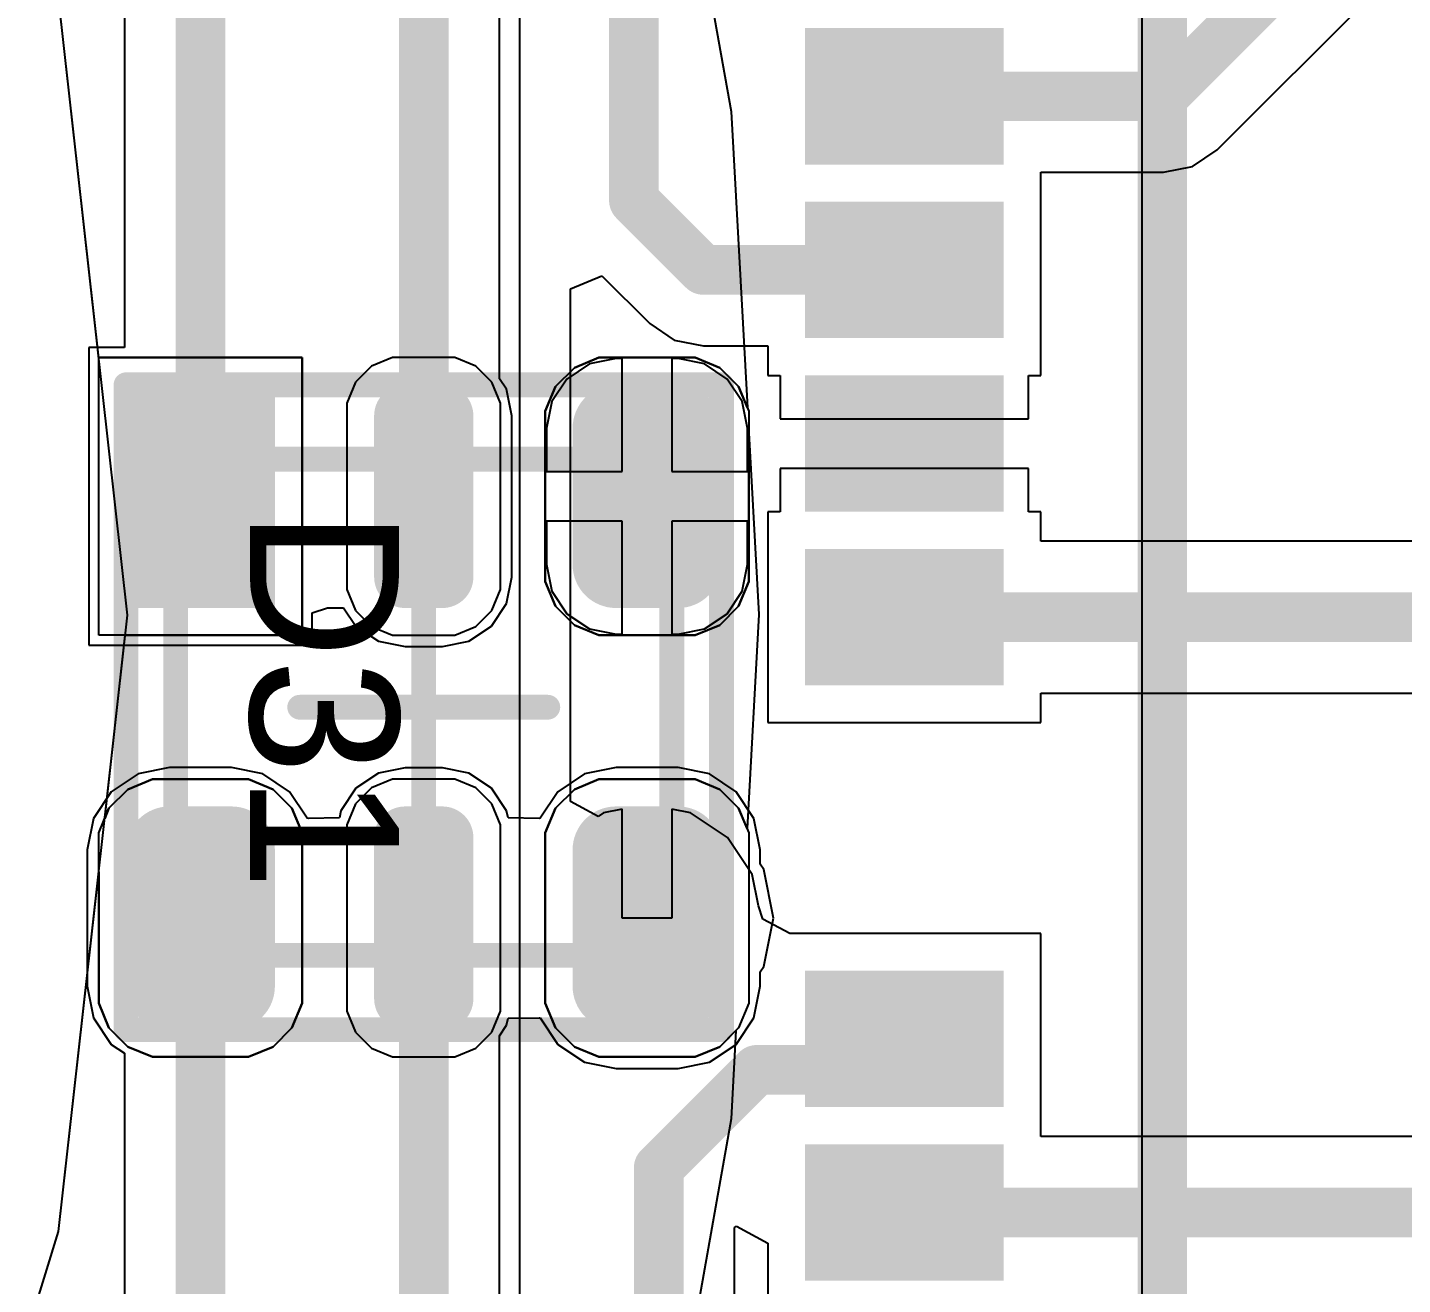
# Model space of a CAD drawing. Header units: inches. Extents: x -0.1 to 84.5, y -0.1 to 23.7.
# Drawn here: x 62.96 to 68.5, y 8.63 to 13.7 of the extents above; entities that cross this region are included whole.
import ezdxf

# ---------------------------------------------------------------- set-up
doc = ezdxf.new("R2010")
doc.units = ezdxf.units.IN
for name, color, linetype in [('Bottom 3D Body', 56, 'Continuous'), ('Bottom Layer', 5, 'Continuous'), ('Bottom Overlay', 54, 'Continuous'), ('Bottom Paste', 16, 'Continuous'), ('Bottom Solder', 6, 'Continuous'), ('Top 3D Body', 56, 'Continuous'), ('Top Courtyard', 56, 'Continuous'), ('Top Layer', 1, 'Continuous'), ('Top Overlay', 2, 'Continuous'), ('Top Paste', 8, 'Continuous'), ('Top Solder', 216, 'Continuous'), ('Via Holes', 16, 'Continuous')]:
    doc.layers.add(name, color=color, linetype=linetype)
doc.styles.add('Arial', font='', dxfattribs={"height": 0.2})
doc.styles.get('Arial').set_extended_font_data('Arial')

# ---------------------------------------------------------------- blocks, each defined once
blk = doc.blocks.new('GCT_MEM2085_00_115_00_A_REV0_2_B_87')
at = {"layer": 'Bottom Layer'}
for points in [[(-2.945, 3.34), (-2.495, 3.34), (-2.495, 2.64), (-2.945, 2.64)], [(-2.245, 3.34), (-1.795, 3.34), (-1.795, 2.64), (-2.245, 2.64)], [(-1.545, 3.34), (-1.095, 3.34), (-1.095, 2.64), (-1.545, 2.64)], [(-0.845, 3.34), (-0.395, 3.34), (-0.395, 2.64), (-0.845, 2.64)], [(0.855, 3.34), (1.305, 3.34), (1.305, 2.64), (0.855, 2.64)], [(1.555, 3.34), (2.005, 3.34), (2.005, 2.64), (1.555, 2.64)]]:
    blk.add_hatch(color=5, dxfattribs=at).paths.add_polyline_path(points)
at = {"layer": 'Bottom Paste'}
for points in [[(-2.945, 3.34), (-2.495, 3.34), (-2.495, 2.64), (-2.945, 2.64)], [(-2.245, 3.34), (-1.795, 3.34), (-1.795, 2.64), (-2.245, 2.64)], [(-1.545, 3.34), (-1.095, 3.34), (-1.095, 2.64), (-1.545, 2.64)], [(-0.845, 3.34), (-0.395, 3.34), (-0.395, 2.64), (-0.845, 2.64)], [(0.855, 3.34), (1.305, 3.34), (1.305, 2.64), (0.855, 2.64)], [(1.555, 3.34), (2.005, 3.34), (2.005, 2.64), (1.555, 2.64)]]:
    blk.add_hatch(color=16, dxfattribs=at).paths.add_polyline_path(points)
at = {"layer": 'Bottom Solder'}
for points in [[(-2.995, 3.39), (-2.445, 3.39), (-2.445, 2.59), (-2.995, 2.59)], [(-2.295, 3.39), (-1.745, 3.39), (-1.745, 2.59), (-2.295, 2.59)], [(-1.595, 3.39), (-1.045, 3.39), (-1.045, 2.59), (-1.595, 2.59)], [(-0.895, 3.39), (-0.345, 3.39), (-0.345, 2.59), (-0.895, 2.59)], [(0.805, 3.39), (1.355, 3.39), (1.355, 2.59), (0.805, 2.59)], [(1.505, 3.39), (2.055, 3.39), (2.055, 2.59), (1.505, 2.59)]]:
    blk.add_hatch(color=6, dxfattribs=at).paths.add_polyline_path(points)
at = {"layer": 'Bottom 3D Body'}
blk.add_lwpolyline([(5.76, 4.03, 0.1, 0.1, 0), (-5.76, 4.03, 0.1, 0.1, 0)], format="xyseb", dxfattribs=at)
at = {"layer": 'Bottom Layer'}
blk.add_line((3.8, 1.44), (-5, 1.44), dxfattribs=at)
at = {"layer": 'Bottom Overlay'}
blk.add_lwpolyline([(4.25, 4.03, 0.2, 0.2, 0), (-4.6, 4.03, 0.2, 0.2, 0)], format="xyseb", dxfattribs=at)
blk = doc.blocks.new('APA_RGB_LED_2020_135')
at = {"layer": 'Top Layer'}
h = blk.add_hatch(color=1, dxfattribs=at)
edge = h.paths.add_edge_path()
edge.add_arc((-1.125, 1.025), 0.125, 90, 180)
edge.add_line((-1.25, 1.025), (-1.25, 0.775))
edge.add_arc((-1.125, 0.775), 0.125, 180, 270)
edge.add_line((-1.125, 0.65), (-0.575, 0.65))
edge.add_arc((-0.575, 0.775), 0.125, 270, 360)
edge.add_line((-0.45, 0.775), (-0.45, 1.025))
edge.add_arc((-0.575, 1.025), 0.125, 0, 90)
edge.add_line((-0.575, 1.15), (-1.125, 1.15))
h = blk.add_hatch(color=1, dxfattribs=at)
edge = h.paths.add_edge_path()
edge.add_arc((0.575, 1.025), 0.125, 90, 180)
edge.add_line((0.45, 1.025), (0.45, 0.775))
edge.add_arc((0.575, 0.775), 0.125, 180, 270)
edge.add_line((0.575, 0.65), (1.125, 0.65))
edge.add_arc((1.125, 0.775), 0.125, 270, 360)
edge.add_line((1.25, 0.775), (1.25, 1.025))
edge.add_arc((1.125, 1.025), 0.125, 0, 90)
edge.add_line((1.125, 1.15), (0.575, 1.15))
h = blk.add_hatch(color=1, dxfattribs=at)
edge = h.paths.add_edge_path()
edge.add_arc((-1.175, 0.075), 0.075, 90, 180)
edge.add_line((-1.25, 0.075), (-1.25, -0.075))
edge.add_arc((-1.175, -0.075), 0.075, 180, 270)
edge.add_line((-1.175, -0.15), (-0.525, -0.15))
edge.add_arc((-0.525, -0.075), 0.075, 270, 360)
edge.add_line((-0.45, -0.075), (-0.45, 0.075))
edge.add_arc((-0.525, 0.075), 0.075, 0, 90)
edge.add_line((-0.525, 0.15), (-1.175, 0.15))
h = blk.add_hatch(color=1, dxfattribs=at)
edge = h.paths.add_edge_path()
edge.add_arc((0.525, 0.075), 0.075, 90, 180)
edge.add_line((0.45, 0.075), (0.45, -0.075))
edge.add_arc((0.525, -0.075), 0.075, 180, 270)
edge.add_line((0.525, -0.15), (1.175, -0.15))
edge.add_arc((1.175, -0.075), 0.075, 270, 360)
edge.add_line((1.25, -0.075), (1.25, 0.075))
edge.add_arc((1.175, 0.075), 0.075, 0, 90)
edge.add_line((1.175, 0.15), (0.525, 0.15))
blk.add_hatch(color=1, dxfattribs=at).paths.add_polyline_path([(-1.25, -0.65), (-0.45, -0.65), (-0.45, -1.15), (-1.25, -1.15)])
h = blk.add_hatch(color=1, dxfattribs=at)
edge = h.paths.add_edge_path()
edge.add_arc((0.575, -0.775), 0.125, 90, 180)
edge.add_line((0.45, -0.775), (0.45, -1.025))
edge.add_arc((0.575, -1.025), 0.125, 180, 270)
edge.add_line((0.575, -1.15), (1.125, -1.15))
edge.add_arc((1.125, -1.025), 0.125, 270, 360)
edge.add_line((1.25, -1.025), (1.25, -0.775))
edge.add_arc((1.125, -0.775), 0.125, 0, 90)
edge.add_line((1.125, -0.65), (0.575, -0.65))
at = {"layer": 'Top Paste'}
h = blk.add_hatch(color=8, dxfattribs=at)
edge = h.paths.add_edge_path()
edge.add_arc((-1.125, 1.025), 0.125, 90, 180)
edge.add_line((-1.25, 1.025), (-1.25, 0.775))
edge.add_arc((-1.125, 0.775), 0.125, 180, 270)
edge.add_line((-1.125, 0.65), (-0.575, 0.65))
edge.add_arc((-0.575, 0.775), 0.125, 270, 360)
edge.add_line((-0.45, 0.775), (-0.45, 1.025))
edge.add_arc((-0.575, 1.025), 0.125, 0, 90)
edge.add_line((-0.575, 1.15), (-1.125, 1.15))
h = blk.add_hatch(color=8, dxfattribs=at)
edge = h.paths.add_edge_path()
edge.add_arc((0.575, 1.025), 0.125, 90, 180)
edge.add_line((0.45, 1.025), (0.45, 0.775))
edge.add_arc((0.575, 0.775), 0.125, 180, 270)
edge.add_line((0.575, 0.65), (1.125, 0.65))
edge.add_arc((1.125, 0.775), 0.125, 270, 360)
edge.add_line((1.25, 0.775), (1.25, 1.025))
edge.add_arc((1.125, 1.025), 0.125, 0, 90)
edge.add_line((1.125, 1.15), (0.575, 1.15))
h = blk.add_hatch(color=8, dxfattribs=at)
edge = h.paths.add_edge_path()
edge.add_arc((-1.175, 0.075), 0.075, 90, 180)
edge.add_line((-1.25, 0.075), (-1.25, -0.075))
edge.add_arc((-1.175, -0.075), 0.075, 180, 270)
edge.add_line((-1.175, -0.15), (-0.525, -0.15))
edge.add_arc((-0.525, -0.075), 0.075, 270, 360)
edge.add_line((-0.45, -0.075), (-0.45, 0.075))
edge.add_arc((-0.525, 0.075), 0.075, 0, 90)
edge.add_line((-0.525, 0.15), (-1.175, 0.15))
h = blk.add_hatch(color=8, dxfattribs=at)
edge = h.paths.add_edge_path()
edge.add_arc((0.525, 0.075), 0.075, 90, 180)
edge.add_line((0.45, 0.075), (0.45, -0.075))
edge.add_arc((0.525, -0.075), 0.075, 180, 270)
edge.add_line((0.525, -0.15), (1.175, -0.15))
edge.add_arc((1.175, -0.075), 0.075, 270, 360)
edge.add_line((1.25, -0.075), (1.25, 0.075))
edge.add_arc((1.175, 0.075), 0.075, 0, 90)
edge.add_line((1.175, 0.15), (0.525, 0.15))
blk.add_hatch(color=8, dxfattribs=at).paths.add_polyline_path([(-1.25, -0.65), (-0.45, -0.65), (-0.45, -1.15), (-1.25, -1.15)])
h = blk.add_hatch(color=8, dxfattribs=at)
edge = h.paths.add_edge_path()
edge.add_arc((0.575, -0.775), 0.125, 90, 180)
edge.add_line((0.45, -0.775), (0.45, -1.025))
edge.add_arc((0.575, -1.025), 0.125, 180, 270)
edge.add_line((0.575, -1.15), (1.125, -1.15))
edge.add_arc((1.125, -1.025), 0.125, 270, 360)
edge.add_line((1.25, -1.025), (1.25, -0.775))
edge.add_arc((1.125, -0.775), 0.125, 0, 90)
edge.add_line((1.125, -0.65), (0.575, -0.65))
at = {"layer": 'Top Solder'}
h = blk.add_hatch(color=216, dxfattribs=at)
edge = h.paths.add_edge_path()
edge.add_arc((-1.125, 1.025), 0.175, 90, 180)
edge.add_line((-1.3, 1.025), (-1.3, 0.775))
edge.add_arc((-1.125, 0.775), 0.175, 180, 270)
edge.add_line((-1.125, 0.6), (-0.575, 0.6))
edge.add_arc((-0.575, 0.775), 0.175, 270, 360)
edge.add_line((-0.4, 0.775), (-0.4, 1.025))
edge.add_arc((-0.575, 1.025), 0.175, 0, 90)
edge.add_line((-0.575, 1.2), (-1.125, 1.2))
h = blk.add_hatch(color=216, dxfattribs=at)
edge = h.paths.add_edge_path()
edge.add_arc((0.575, 1.025), 0.175, 90, 180)
edge.add_line((0.4, 1.025), (0.4, 0.775))
edge.add_arc((0.575, 0.775), 0.175, 180, 270)
edge.add_line((0.575, 0.6), (1.125, 0.6))
edge.add_arc((1.125, 0.775), 0.175, 270, 360)
edge.add_line((1.3, 0.775), (1.3, 1.025))
edge.add_arc((1.125, 1.025), 0.175, 0, 90)
edge.add_line((1.125, 1.2), (0.575, 1.2))
h = blk.add_hatch(color=216, dxfattribs=at)
edge = h.paths.add_edge_path()
edge.add_arc((-1.175, 0.075), 0.125, 90, 180)
edge.add_line((-1.3, 0.075), (-1.3, -0.075))
edge.add_arc((-1.175, -0.075), 0.125, 180, 270)
edge.add_line((-1.175, -0.2), (-0.525, -0.2))
edge.add_arc((-0.525, -0.075), 0.125, 270, 360)
edge.add_line((-0.4, -0.075), (-0.4, 0.075))
edge.add_arc((-0.525, 0.075), 0.125, 0, 90)
edge.add_line((-0.525, 0.2), (-1.175, 0.2))
h = blk.add_hatch(color=216, dxfattribs=at)
edge = h.paths.add_edge_path()
edge.add_arc((0.525, 0.075), 0.125, 90, 180)
edge.add_line((0.4, 0.075), (0.4, -0.075))
edge.add_arc((0.525, -0.075), 0.125, 180, 270)
edge.add_line((0.525, -0.2), (1.175, -0.2))
edge.add_arc((1.175, -0.075), 0.125, 270, 360)
edge.add_line((1.3, -0.075), (1.3, 0.075))
edge.add_arc((1.175, 0.075), 0.125, 0, 90)
edge.add_line((1.175, 0.2), (0.525, 0.2))
blk.add_hatch(color=216, dxfattribs=at).paths.add_polyline_path([(-1.3, -0.6), (-0.4, -0.6), (-0.4, -1.2), (-1.3, -1.2)])
h = blk.add_hatch(color=216, dxfattribs=at)
edge = h.paths.add_edge_path()
edge.add_arc((0.575, -0.775), 0.175, 90, 180)
edge.add_line((0.4, -0.775), (0.4, -1.025))
edge.add_arc((0.575, -1.025), 0.175, 180, 270)
edge.add_line((0.575, -1.2), (1.125, -1.2))
edge.add_arc((1.125, -1.025), 0.175, 270, 360)
edge.add_line((1.3, -1.025), (1.3, -0.775))
edge.add_arc((1.125, -0.775), 0.175, 0, 90)
edge.add_line((1.125, -0.6), (0.575, -0.6))
at = {"layer": 'Top 3D Body'}
for points in [[(1, 1, 0.1, 0.1, 0), (-1, 1, 0.1, 0.1, 0)], [(-1, -1, 0.1, 0.1, 0), (-1, 1, 0.1, 0.1, 0)], [(1, -1, 0.1, 0.1, 0), (1, 1, 0.1, 0.1, 0)], [(1, -1, 0.1, 0.1, 0), (-1, -1, 0.1, 0.1, 0)]]:
    blk.add_lwpolyline(points, format="xyseb", dxfattribs=at)
for points in [[(-1.025, 1, 0.05, 0.05, 1), (-0.975, 1, 0.05, 0.05, 1)], [(-1.025, 1, 0.05, 0.05, 1), (-0.975, 1, 0.05, 0.05, 1)], [(0.975, 1, 0.05, 0.05, 1), (1.025, 1, 0.05, 0.05, 1)], [(0.975, 1, 0.05, 0.05, 1), (1.025, 1, 0.05, 0.05, 1)], [(-1.025, -1, 0.05, 0.05, 1), (-0.975, -1, 0.05, 0.05, 1)], [(-1.025, -1, 0.05, 0.05, 1), (-0.975, -1, 0.05, 0.05, 1)], [(0.975, -1, 0.05, 0.05, 1), (1.025, -1, 0.05, 0.05, 1)], [(0.975, -1, 0.05, 0.05, 1), (1.025, -1, 0.05, 0.05, 1)]]:
    blk.add_lwpolyline(points, format="xyseb", close=True, dxfattribs=at)
at = {"layer": 'Top Courtyard'}
for points in [[(-1.3, -1.2, 0.1, 0.1, 0), (-1.3, 1.2, 0.1, 0.1, 0)], [(1.3, 1.2, 0.1, 0.1, 0), (-1.3, 1.2, 0.1, 0.1, 0)], [(1.3, -1.2, 0.1, 0.1, 0), (1.3, 1.2, 0.1, 0.1, 0)], [(0, -0.5, 0.1, 0.1, 0), (0, 0.5, 0.1, 0.1, 0)], [(0.5, 0, 0.1, 0.1, 0), (-0.5, 0, 0.1, 0.1, 0)], [(1.3, -1.2, 0.1, 0.1, 0), (-1.3, -1.2, 0.1, 0.1, 0)]]:
    blk.add_lwpolyline(points, format="xyseb", dxfattribs=at)
for points in [[(-1.325, 1.2, 0.05, 0.05, 1), (-1.275, 1.2, 0.05, 0.05, 1)], [(-1.325, 1.2, 0.05, 0.05, 1), (-1.275, 1.2, 0.05, 0.05, 1)], [(1.275, 1.2, 0.05, 0.05, 1), (1.325, 1.2, 0.05, 0.05, 1)], [(1.275, 1.2, 0.05, 0.05, 1), (1.325, 1.2, 0.05, 0.05, 1)], [(-0.025, 0.5, 0.05, 0.05, 1), (0.025, 0.5, 0.05, 0.05, 1)], [(-0.525, 0, 0.05, 0.05, 1), (-0.475, 0, 0.05, 0.05, 1)], [(0.475, 0, 0.05, 0.05, 1), (0.525, 0, 0.05, 0.05, 1)], [(-0.025, -0.5, 0.05, 0.05, 1), (0.025, -0.5, 0.05, 0.05, 1)], [(-1.325, -1.2, 0.05, 0.05, 1), (-1.275, -1.2, 0.05, 0.05, 1)], [(-1.325, -1.2, 0.05, 0.05, 1), (-1.275, -1.2, 0.05, 0.05, 1)], [(1.275, -1.2, 0.05, 0.05, 1), (1.325, -1.2, 0.05, 0.05, 1)], [(1.275, -1.2, 0.05, 0.05, 1), (1.325, -1.2, 0.05, 0.05, 1)]]:
    blk.add_lwpolyline(points, format="xyseb", close=True, dxfattribs=at)
at = {"layer": 'Top Overlay'}
for p, q in [((-1.2929, 1.2689), (-1.1937, 1.31)), ((-1.1937, 1.31), (-1.14, 1.31)), ((-1.14, 1.31), (-1.14, 1.31)), ((-1.14, 1.31), (-0.56, 1.31)), ((-0.56, 1.31), (-0.5063, 1.31)), ((-0.5063, 1.31), (-0.4071, 1.2689)), ((0.4071, 1.2689), (0.5063, 1.31)), ((0.5063, 1.31), (0.56, 1.31)), ((0.56, 1.31), (0.56, 1.31)), ((0.56, 1.31), (1.14, 1.31)), ((1.14, 1.31), (1.1937, 1.31)), ((1.1937, 1.31), (1.2929, 1.2689)), ((-1.3689, 1.1929), (-1.2929, 1.2689)), ((-0.4071, 1.2689), (-0.3311, 1.1929)), ((0.3311, 1.1929), (0.4071, 1.2689)), ((1.2929, 1.2689), (1.3689, 1.1929)), ((-1.41, 1.0937), (-1.3689, 1.1929)), ((-0.3311, 1.1929), (-0.29, 1.0937)), ((0.29, 1.0937), (0.3311, 1.1929)), ((1.3689, 1.1929), (1.41, 1.0937)), ((-1.41, 1.04), (-1.41, 1.0937)), ((-0.29, 1.0937), (-0.29, 1.04)), ((0.29, 1.04), (0.29, 1.0937)), ((1.41, 1.0937), (1.41, 1.04)), ((-1.41, 0.76), (-1.41, 1.04)), ((-0.29, 1.04), (-0.29, 1.04)), ((-0.29, 1.04), (-0.29, 0.76)), ((0.29, 0.76), (0.29, 1.04)), ((1.41, 1.04), (1.41, 1.04)), ((1.41, 1.04), (1.41, 0.76)), ((-1.41, 0.76), (-1.41, 0.76)), ((-1.41, 0.7063), (-1.41, 0.76)), ((-0.29, 0.76), (-0.29, 0.7063)), ((0.29, 0.76), (0.29, 0.76)), ((0.29, 0.7063), (0.29, 0.76)), ((1.41, 0.76), (1.41, 0.7063)), ((-1.3689, 0.6071), (-1.41, 0.7063)), ((-0.29, 0.7063), (-0.3311, 0.6071)), ((0.3311, 0.6071), (0.29, 0.7063)), ((1.41, 0.7063), (1.3689, 0.6071)), ((-1.2929, 0.5311), (-1.3689, 0.6071)), ((-0.3311, 0.6071), (-0.4071, 0.5311)), ((0.4071, 0.5311), (0.3311, 0.6071)), ((1.3689, 0.6071), (1.2929, 0.5311)), ((-1.1937, 0.49), (-1.2929, 0.5311)), ((-0.4071, 0.5311), (-0.5063, 0.49)), ((0.5063, 0.49), (0.4071, 0.5311)), ((1.2929, 0.5311), (1.1937, 0.49)), ((-1.14, 0.49), (-1.1937, 0.49)), ((-0.56, 0.49), (-1.14, 0.49)), ((-0.5063, 0.49), (-0.56, 0.49)), ((-0.56, 0.49), (-0.56, 0.49)), ((0.56, 0.49), (0.5063, 0.49)), ((1.14, 0.49), (0.56, 0.49)), ((1.1937, 0.49), (1.14, 0.49)), ((1.14, 0.49), (1.14, 0.49)), ((-1.2258, 0.31), (-1.3103, 0.275)), ((-1.18, 0.31), (-1.2258, 0.31)), ((-0.52, 0.31), (-1.18, 0.31)), ((-0.4742, 0.31), (-0.52, 0.31)), ((-0.52, 0.31), (-0.52, 0.31)), ((-0.3897, 0.275), (-0.4742, 0.31)), ((0.4743, 0.31), (0.3897, 0.275)), ((0.52, 0.31), (0.4743, 0.31)), ((1.18, 0.31), (0.52, 0.31)), ((1.2258, 0.31), (1.18, 0.31)), ((1.18, 0.31), (1.18, 0.31)), ((1.3103, 0.275), (1.2258, 0.31)), ((-1.3103, 0.275), (-1.375, 0.2103)), ((-0.325, 0.2103), (-0.3897, 0.275)), ((0.3897, 0.275), (0.325, 0.2103)), ((1.375, 0.2103), (1.3103, 0.275)), ((-1.375, 0.2103), (-1.41, 0.1257)), ((-0.29, 0.1257), (-0.325, 0.2103)), ((0.325, 0.2103), (0.29, 0.1257)), ((1.41, 0.1257), (1.375, 0.2103)), ((-1.41, 0.1257), (-1.41, 0.08)), ((-0.29, 0.08), (-0.29, 0.1257)), ((0.29, 0.1257), (0.29, 0.08)), ((1.41, 0.08), (1.41, 0.1257)), ((-1.41, 0.08), (-1.41, -0.08)), ((-1.41, 0.08), (-1.41, 0.08)), ((-0.29, -0.08), (-0.29, 0.08)), ((0.29, 0.08), (0.29, -0.08)), ((0.29, 0.08), (0.29, 0.08)), ((1.41, -0.08), (1.41, 0.08)), ((-1.41, -0.08), (-1.41, -0.1258)), ((-0.29, -0.1258), (-0.29, -0.08)), ((-0.29, -0.08), (-0.29, -0.08)), ((0.29, -0.08), (0.29, -0.1258)), ((1.41, -0.1258), (1.41, -0.08)), ((1.41, -0.08), (1.41, -0.08)), ((-1.41, -0.1258), (-1.375, -0.2103)), ((-0.325, -0.2103), (-0.29, -0.1258)), ((0.29, -0.1258), (0.325, -0.2103)), ((1.375, -0.2103), (1.41, -0.1258)), ((-1.375, -0.2103), (-1.3103, -0.275)), ((-0.3897, -0.275), (-0.325, -0.2103)), ((0.325, -0.2103), (0.3897, -0.275)), ((1.3103, -0.275), (1.375, -0.2103)), ((-1.3103, -0.275), (-1.2258, -0.31)), ((-0.4742, -0.31), (-0.3897, -0.275)), ((0.3897, -0.275), (0.4743, -0.31)), ((1.2258, -0.31), (1.3103, -0.275)), ((-1.2258, -0.31), (-1.18, -0.31)), ((-1.18, -0.31), (-1.18, -0.31)), ((-1.18, -0.31), (-0.52, -0.31)), ((-0.52, -0.31), (-0.4742, -0.31)), ((0.4743, -0.31), (0.52, -0.31)), ((0.52, -0.31), (0.52, -0.31)), ((0.52, -0.31), (1.18, -0.31)), ((1.18, -0.31), (1.2258, -0.31)), ((-1.41, -1.31), (-1.41, -0.49)), ((-1.41, -0.49), (-0.29, -0.49)), ((-0.29, -0.49), (-0.29, -1.31)), ((0.4071, -0.5311), (0.5063, -0.49)), ((0.5063, -0.49), (0.56, -0.49)), ((0.56, -0.49), (0.56, -0.49)), ((0.56, -0.49), (1.14, -0.49)), ((1.14, -0.49), (1.1937, -0.49)), ((1.1937, -0.49), (1.2929, -0.5311)), ((0.3311, -0.6071), (0.4071, -0.5311)), ((1.2929, -0.5311), (1.3689, -0.6071)), ((0.29, -0.7063), (0.3311, -0.6071)), ((1.3689, -0.6071), (1.41, -0.7063)), ((0.29, -0.76), (0.29, -0.7063)), ((1.41, -0.7063), (1.41, -0.76)), ((0.29, -1.04), (0.29, -0.76)), ((1.41, -0.76), (1.41, -0.76)), ((1.41, -0.76), (1.41, -1.04)), ((0.29, -1.04), (0.29, -1.04)), ((0.29, -1.0937), (0.29, -1.04)), ((1.41, -1.04), (1.41, -1.0937)), ((0.3311, -1.1929), (0.29, -1.0937)), ((1.41, -1.0937), (1.3689, -1.1929)), ((0.4071, -1.2689), (0.3311, -1.1929)), ((1.3689, -1.1929), (1.2929, -1.2689)), ((0.5063, -1.31), (0.4071, -1.2689)), ((1.2929, -1.2689), (1.1937, -1.31)), ((-0.29, -1.31), (-1.41, -1.31)), ((0.56, -1.31), (0.5063, -1.31)), ((1.14, -1.31), (0.56, -1.31)), ((1.1937, -1.31), (1.14, -1.31)), ((1.14, -1.31), (1.14, -1.31))]:
    blk.add_line(p, q, dxfattribs=at)
at = {"layer": 'Top Courtyard', "style": 'Arial'}
blk.add_text('D31', height=0.6, dxfattribs=at).set_placement((-0.8, -0.7))

msp = doc.modelspace()

# ---------------------------------------------------------------- hatches: boundary and pattern name
at = {"layer": 'Bottom Layer'}
h = msp.add_hatch(color=5, dxfattribs=at)
edge = h.paths.add_edge_path()
edge.add_arc((65.453, 10.107), 0.3, 0, 360)
at = {"layer": 'Top Layer'}
h = msp.add_hatch(color=1, dxfattribs=at)
edge = h.paths.add_edge_path()
edge.add_arc((65.453, 10.107), 0.3, 0, 360)
at = {"layer": 'Via Holes'}
h = msp.add_hatch(color=7, dxfattribs=at)
edge = h.paths.add_edge_path()
edge.add_arc((65.453, 10.107), 0.15, 0, 360)

# ---------------------------------------------------------------- linework, layer by layer
at = {"layer": 'Bottom Layer'}
for p, q in [((67.7505, 13.2037), (68.4163, 13.8695)), ((67.6512, 13.1374), (67.7505, 13.2037)), ((67.5342, 13.1141), (67.6512, 13.1374)), ((67.04, 12.295), (67.04, 13.1141)), ((67.04, 13.1141), (67.5342, 13.1141)), ((67.5342, 13.1141), (67.5342, 13.1141)), ((65.1439, 12.6439), (65.2709, 12.6965)), ((65.2709, 12.6965), (65.4637, 12.5037)), ((65.1439, 10.5764), (65.1439, 12.6439)), ((65.4637, 12.5037), (65.4637, 12.5037)), ((65.4637, 12.5037), (65.5629, 12.4374)), ((65.5629, 12.4374), (65.68, 12.4141)), ((65.68, 12.4141), (65.68, 12.4141)), ((65.68, 12.4141), (65.94, 12.4141)), ((65.94, 12.4141), (65.94, 12.295)), ((65.94, 12.295), (65.99, 12.295)), ((65.99, 12.295), (65.99, 12.12)), ((66.99, 12.12), (66.99, 12.295)), ((66.99, 12.295), (67.04, 12.295)), ((65.99, 12.12), (66.49, 12.12)), ((66.49, 12.12), (66.99, 12.12)), ((66.49, 11.92), (65.99, 11.92)), ((65.99, 11.92), (65.99, 11.745)), ((66.99, 11.92), (66.49, 11.92)), ((66.99, 11.745), (66.99, 11.92)), ((65.99, 11.745), (65.94, 11.745)), ((65.94, 11.745), (65.94, 10.895)), ((67.04, 11.745), (66.99, 11.745)), ((67.04, 11.6259), (67.04, 11.745)), ((69.6, 11.6259), (67.04, 11.6259)), ((67.04, 10.895), (67.04, 11.0141)), ((67.04, 11.0141), (69.4733, 11.0141)), ((65.94, 10.895), (67.04, 10.895)), ((65.2559, 10.5165), (65.1439, 10.5764)), ((65.2774, 10.5309), (65.2559, 10.5165)), ((65.353, 10.5459), (65.2774, 10.5309)), ((65.353, 10.107), (65.353, 10.5459)), ((65.6286, 10.5309), (65.553, 10.5459)), ((65.553, 10.5459), (65.553, 10.107)), ((65.7774, 10.4314), (65.6286, 10.5309)), ((65.8769, 10.2826), (65.7774, 10.4314)), ((65.902, 10.1563), (65.8769, 10.2826)), ((65.9204, 10.1025), (65.902, 10.1563)), ((65.553, 10.107), (65.353, 10.107)), ((66.029, 10.045), (65.9204, 10.1025)), ((67.04, 10.045), (66.029, 10.045)), ((67.04, 9.2259), (67.04, 10.045)), ((68.68, 9.2259), (67.04, 9.2259)), ((65.8059, 8.8596), (65.813, 8.8643)), ((65.8059, 6.6), (65.8059, 8.8596)), ((65.813, 8.8643), (65.94, 8.7965)), ((65.94, 8.7965), (65.94, 7.795))]:
    msp.add_line(p, q, dxfattribs=at)
for points in [[(65.4, 13, 0.2, 0.2, 0), (65.4, 15.11, 0.2, 0.2, 0)], [(67.5342, 13.42, 0.2, 0.2, 0), (68.2, 14.0858, 0.2, 0.2, 0)], [(66.49, 13.42, 0.2, 0.2, 0), (67.5342, 13.42, 0.2, 0.2, 0)], [(65.4, 13, 0.2, 0.2, 0), (65.68, 12.72, 0.2, 0.2, 0)], [(65.68, 12.72, 0.2, 0.2, 0), (66.49, 12.72, 0.2, 0.2, 0)], [(66.49, 11.32, 0.2, 0.2, 0), (69.6, 11.32, 0.2, 0.2, 0)], [(66.365, 9.495, 0.2, 0.2, 0), (66.49, 9.62, 0.2, 0.2, 0)], [(65.5, 9.1, 0.2, 0.2, 0), (65.895, 9.495, 0.2, 0.2, 0)], [(65.895, 9.495, 0.2, 0.2, 0), (66.365, 9.495, 0.2, 0.2, 0)], [(65.5, 6.6, 0.2, 0.2, 0), (65.5, 9.1, 0.2, 0.2, 0)], [(66.49, 8.92, 0.2, 0.2, 0), (68.68, 8.92, 0.2, 0.2, 0)]]:
    msp.add_lwpolyline(points, format="xyseb", dxfattribs=at)
for points in [[(66.44, 13.42, 0.1, 0.1, 1), (66.54, 13.42, 0.1, 0.1, 1)], [(67.4842, 13.42, 0.1, 0.1, 1), (67.5842, 13.42, 0.1, 0.1, 1)], [(67.4842, 13.42, 0.1, 0.1, 1), (67.5842, 13.42, 0.1, 0.1, 1)], [(65.35, 13, 0.1, 0.1, 1), (65.45, 13, 0.1, 0.1, 1)], [(65.35, 13, 0.1, 0.1, 1), (65.45, 13, 0.1, 0.1, 1)], [(65.63, 12.72, 0.1, 0.1, 1), (65.73, 12.72, 0.1, 0.1, 1)], [(65.63, 12.72, 0.1, 0.1, 1), (65.73, 12.72, 0.1, 0.1, 1)], [(66.44, 12.72, 0.1, 0.1, 1), (66.54, 12.72, 0.1, 0.1, 1)], [(66.44, 11.32, 0.1, 0.1, 1), (66.54, 11.32, 0.1, 0.1, 1)], [(66.44, 9.62, 0.1, 0.1, 1), (66.54, 9.62, 0.1, 0.1, 1)], [(65.845, 9.495, 0.1, 0.1, 1), (65.945, 9.495, 0.1, 0.1, 1)], [(65.845, 9.495, 0.1, 0.1, 1), (65.945, 9.495, 0.1, 0.1, 1)], [(66.315, 9.495, 0.1, 0.1, 1), (66.415, 9.495, 0.1, 0.1, 1)], [(66.315, 9.495, 0.1, 0.1, 1), (66.415, 9.495, 0.1, 0.1, 1)], [(65.45, 9.1, 0.1, 0.1, 1), (65.55, 9.1, 0.1, 0.1, 1)], [(65.45, 9.1, 0.1, 0.1, 1), (65.55, 9.1, 0.1, 0.1, 1)], [(66.44, 8.92, 0.1, 0.1, 1), (66.54, 8.92, 0.1, 0.1, 1)]]:
    msp.add_lwpolyline(points, format="xyseb", close=True, dxfattribs=at)
at = {"layer": 'Top Layer'}
for p, q in [((64.8589, 12.2815), (64.8589, 14.8149)), ((63.3471, 14.3534), (63.3471, 12.407)), ((63.3471, 12.407), (63.203, 12.407)), ((63.203, 12.407), (63.203, 11.207)), ((65.328, 12.3624), (65.2207, 12.341)), ((65.353, 12.3624), (65.328, 12.3624)), ((65.353, 11.907), (65.353, 12.3624)), ((65.578, 12.3624), (65.553, 12.3624)), ((65.553, 12.3624), (65.553, 11.907)), ((65.6853, 12.341), (65.578, 12.3624)), ((65.2207, 12.341), (65.1297, 12.2803)), ((65.7763, 12.2803), (65.6853, 12.341)), ((64.887, 12.2393), (64.8589, 12.2815)), ((65.1297, 12.2803), (65.069, 12.1893)), ((65.837, 12.1893), (65.7763, 12.2803)), ((64.9084, 12.132), (64.887, 12.2393)), ((65.069, 12.1893), (65.0476, 12.082)), ((65.8584, 12.082), (65.837, 12.1893)), ((64.9084, 11.482), (64.9084, 12.132)), ((65.0476, 12.082), (65.0476, 11.907)), ((65.8584, 11.907), (65.8584, 12.082)), ((65.0476, 11.907), (65.353, 11.907)), ((65.553, 11.907), (65.8584, 11.907)), ((65.353, 11.707), (65.0476, 11.707)), ((65.0476, 11.707), (65.0476, 11.532)), ((65.353, 11.2516), (65.353, 11.707)), ((65.8584, 11.707), (65.553, 11.707)), ((65.553, 11.707), (65.553, 11.2516)), ((65.8584, 11.532), (65.8584, 11.707)), ((65.0476, 11.532), (65.069, 11.4247)), ((65.837, 11.4247), (65.8584, 11.532)), ((64.887, 11.3747), (64.9084, 11.482)), ((65.069, 11.4247), (65.1297, 11.3337)), ((65.7763, 11.3337), (65.837, 11.4247)), ((64.8263, 11.2837), (64.887, 11.3747)), ((64.103, 11.3371), (64.165, 11.3572)), ((64.103, 11.207), (64.103, 11.3371)), ((64.165, 11.3572), (64.23, 11.3582)), ((64.23, 11.3582), (64.2797, 11.2837)), ((65.1297, 11.3337), (65.2207, 11.273)), ((65.6853, 11.273), (65.7763, 11.3337)), ((64.2797, 11.2837), (64.3707, 11.223)), ((64.7353, 11.223), (64.8263, 11.2837)), ((65.2207, 11.273), (65.328, 11.2516)), ((65.328, 11.2516), (65.353, 11.2516)), ((65.553, 11.2516), (65.578, 11.2516)), ((65.578, 11.2516), (65.6853, 11.273)), ((63.203, 11.207), (64.103, 11.207)), ((64.3707, 11.223), (64.478, 11.2016)), ((64.478, 11.2016), (64.628, 11.2016)), ((64.628, 11.2016), (64.7353, 11.223)), ((63.528, 10.7134), (63.4012, 10.6881)), ((63.778, 10.7134), (63.528, 10.7134)), ((63.9048, 10.6881), (63.778, 10.7134)), ((64.478, 10.7124), (64.3707, 10.691)), ((64.628, 10.7124), (64.478, 10.7124)), ((64.7353, 10.691), (64.628, 10.7124)), ((65.328, 10.7134), (65.2012, 10.6881)), ((65.578, 10.7134), (65.328, 10.7134)), ((65.7048, 10.6881), (65.578, 10.7134)), ((63.4012, 10.6881), (63.2937, 10.6163)), ((64.0123, 10.6163), (63.9048, 10.6881)), ((64.3707, 10.691), (64.2797, 10.6303)), ((64.8263, 10.6303), (64.7353, 10.691)), ((65.2012, 10.6881), (65.0937, 10.6163)), ((65.8123, 10.6163), (65.7048, 10.6881)), ((63.2937, 10.6163), (63.2219, 10.5088)), ((64.0836, 10.5097), (64.0123, 10.6163)), ((64.2797, 10.6303), (64.219, 10.5393)), ((64.887, 10.5393), (64.8263, 10.6303)), ((65.0937, 10.6163), (65.0224, 10.5097)), ((65.8841, 10.5088), (65.8123, 10.6163)), ((64.219, 10.5393), (64.2133, 10.5107)), ((64.8927, 10.5107), (64.887, 10.5393)), ((63.2219, 10.5088), (63.1966, 10.382)), ((64.0878, 10.5089), (64.0836, 10.5097)), ((64.2133, 10.5107), (64.0878, 10.5089)), ((65.0182, 10.5089), (64.8927, 10.5107)), ((65.0224, 10.5097), (65.0182, 10.5089)), ((65.9094, 10.382), (65.8841, 10.5088)), ((63.1966, 10.382), (63.1966, 9.832)), ((65.9094, 10.324), (65.9094, 10.382)), ((65.924, 10.3021), (65.9094, 10.324)), ((65.9628, 10.107), (65.924, 10.3021)), ((65.924, 9.9119), (65.9628, 10.107)), ((65.9094, 9.89), (65.924, 9.9119)), ((65.9094, 9.832), (65.9094, 9.89)), ((63.1966, 9.832), (63.2219, 9.7052)), ((65.8841, 9.7052), (65.9094, 9.832)), ((63.2219, 9.7052), (63.2937, 9.5977)), ((64.887, 9.6747), (64.8927, 9.7033)), ((64.8927, 9.7033), (65.0182, 9.7051)), ((65.0182, 9.7051), (65.0224, 9.7043)), ((65.0224, 9.7043), (65.0937, 9.5977)), ((65.8123, 9.5977), (65.8841, 9.7052)), ((64.8589, 9.6325), (64.887, 9.6747)), ((63.2937, 9.5977), (63.3471, 9.562)), ((64.8589, 7.4556), (64.8589, 9.6325)), ((65.0937, 9.5977), (65.2012, 9.5259)), ((65.7048, 9.5259), (65.8123, 9.5977)), ((63.3471, 9.562), (63.3471, 7.8752)), ((65.2012, 9.5259), (65.328, 9.5006)), ((65.328, 9.5006), (65.578, 9.5006)), ((65.578, 9.5006), (65.7048, 9.5259))]:
    msp.add_line(p, q, dxfattribs=at)
for points in [[(64.553, 11.807, 0.2, 0.2, 0), (64.553, 14.8149, 0.2, 0.2, 0)], [(63.653, 11.807, 0.2, 0.2, 0), (63.653, 14.4801, 0.2, 0.2, 0)], [(63.653, 7.7485, 0.2, 0.2, 0), (63.653, 10.107, 0.2, 0.2, 0)], [(64.553, 7.4556, 0.2, 0.2, 0), (64.553, 10.107, 0.2, 0.2, 0)]]:
    msp.add_lwpolyline(points, format="xyseb", dxfattribs=at)
for points in [[(63.603, 11.807, 0.1, 0.1, 1), (63.703, 11.807, 0.1, 0.1, 1)], [(64.503, 11.807, 0.1, 0.1, 1), (64.603, 11.807, 0.1, 0.1, 1)], [(63.603, 10.107, 0.1, 0.1, 1), (63.703, 10.107, 0.1, 0.1, 1)], [(64.503, 10.107, 0.1, 0.1, 1), (64.603, 10.107, 0.1, 0.1, 1)]]:
    msp.add_lwpolyline(points, format="xyseb", close=True, dxfattribs=at)
at = {"layer": 'Top Overlay'}
for p, q in [((67.4485, 1.2495), (67.4485, 20.9074)), ((65.4581, 15.2284), (65.7919, 13.3587)), ((63.3586, 11.3276), (63.081, 13.8183)), ((63.243, 12.3649), (63.081, 13.8183)), ((65.7919, 13.3587), (65.8575, 12.164)), ((64.063, 12.367), (63.243, 12.367)), ((63.243, 12.367), (63.243, 12.3649)), ((64.063, 11.247), (64.063, 12.367)), ((64.4273, 12.367), (64.3427, 12.332)), ((64.6788, 12.367), (64.4273, 12.367)), ((64.7633, 12.332), (64.6788, 12.367)), ((65.2593, 12.367), (65.1601, 12.3259)), ((65.6467, 12.367), (65.2593, 12.367)), ((65.7459, 12.3259), (65.6467, 12.367)), ((64.3427, 12.332), (64.278, 12.2673)), ((64.828, 12.2673), (64.7633, 12.332)), ((65.1601, 12.3259), (65.0841, 12.2499)), ((65.8219, 12.2499), (65.7459, 12.3259)), ((64.278, 12.2673), (64.243, 12.1828)), ((64.863, 12.1828), (64.828, 12.2673)), ((65.0841, 12.2499), (65.043, 12.1507)), ((65.8575, 12.164), (65.8219, 12.2499)), ((64.243, 12.1828), (64.243, 12.137)), ((64.863, 12.137), (64.863, 12.1828)), ((65.043, 12.1507), (65.043, 12.097)), ((64.243, 12.137), (64.243, 11.477)), ((64.863, 11.477), (64.863, 12.137)), ((65.043, 12.097), (65.043, 11.517)), ((65.863, 11.517), (65.863, 12.0634)), ((65.863, 12.0634), (65.9032, 11.3302)), ((64.243, 11.477), (64.243, 11.4312)), ((64.863, 11.4312), (64.863, 11.477)), ((65.043, 11.517), (65.043, 11.4633)), ((65.863, 11.4633), (65.863, 11.517)), ((64.243, 11.4312), (64.278, 11.3467)), ((64.828, 11.3467), (64.863, 11.4312)), ((65.043, 11.4633), (65.0841, 11.3641)), ((65.8219, 11.3641), (65.863, 11.4633)), ((65.0841, 11.3641), (65.1601, 11.2881)), ((65.7459, 11.2881), (65.8219, 11.3641)), ((63.081, 8.8435), (63.3586, 11.3276)), ((64.278, 11.3467), (64.3427, 11.282)), ((64.7633, 11.282), (64.828, 11.3467)), ((65.9032, 11.3302), (65.856, 10.4676)), ((64.3427, 11.282), (64.4273, 11.247)), ((64.6788, 11.247), (64.7633, 11.282)), ((65.1601, 11.2881), (65.2593, 11.247)), ((65.6467, 11.247), (65.7459, 11.2881)), ((63.2671, 10.5089), (63.3496, 11.247)), ((63.3496, 11.247), (64.063, 11.247)), ((64.4273, 11.247), (64.6788, 11.247)), ((65.2593, 11.247), (65.6467, 11.247)), ((63.4593, 10.667), (63.3601, 10.6259)), ((63.8467, 10.667), (63.4593, 10.667)), ((63.9459, 10.6259), (63.8467, 10.667)), ((64.4273, 10.667), (64.3427, 10.632)), ((64.6788, 10.667), (64.4273, 10.667)), ((64.7633, 10.632), (64.6788, 10.667)), ((65.2593, 10.667), (65.1601, 10.6259)), ((65.6467, 10.667), (65.2593, 10.667)), ((65.7459, 10.6259), (65.6467, 10.667)), ((63.3601, 10.6259), (63.2841, 10.5499)), ((64.0219, 10.5499), (63.9459, 10.6259)), ((64.3427, 10.632), (64.278, 10.5673)), ((64.828, 10.5673), (64.7633, 10.632)), ((65.1601, 10.6259), (65.0841, 10.5499)), ((65.8219, 10.5499), (65.7459, 10.6259)), ((63.2841, 10.5499), (63.2671, 10.5089)), ((64.063, 10.4507), (64.0219, 10.5499)), ((64.278, 10.5673), (64.243, 10.4828)), ((64.863, 10.4828), (64.828, 10.5673)), ((65.0841, 10.5499), (65.043, 10.4507)), ((65.856, 10.4676), (65.8219, 10.5499)), ((64.243, 10.4828), (64.243, 10.437)), ((64.863, 10.437), (64.863, 10.4828)), ((64.063, 10.397), (64.063, 10.4507)), ((64.243, 10.437), (64.243, 9.777)), ((64.863, 9.777), (64.863, 10.437)), ((65.043, 10.4507), (65.043, 10.397)), ((64.063, 9.817), (64.063, 10.397)), ((65.043, 10.397), (65.043, 9.817)), ((63.081, 8.8435), (63.243, 10.2931)), ((63.243, 10.2931), (63.243, 9.817)), ((63.243, 9.817), (63.243, 9.7633)), ((64.063, 9.7633), (64.063, 9.817)), ((65.043, 9.817), (65.043, 9.7633)), ((63.243, 9.7633), (63.2841, 9.6641)), ((64.0219, 9.6641), (64.063, 9.7633)), ((64.243, 9.777), (64.243, 9.7312)), ((64.863, 9.7312), (64.863, 9.777)), ((65.043, 9.7633), (65.0841, 9.6641)), ((64.243, 9.7312), (64.278, 9.6467)), ((64.828, 9.6467), (64.863, 9.7312)), ((63.2841, 9.6641), (63.3601, 9.5881)), ((63.9459, 9.5881), (64.0219, 9.6641)), ((64.278, 9.6467), (64.3427, 9.582)), ((64.7633, 9.582), (64.828, 9.6467)), ((65.0841, 9.6641), (65.1601, 9.5881)), ((65.7459, 9.5881), (65.8114, 9.6536)), ((65.8114, 9.6536), (65.7919, 9.2974)), ((63.3601, 9.5881), (63.4593, 9.547)), ((63.4593, 9.547), (63.8467, 9.547)), ((63.8467, 9.547), (63.9459, 9.5881)), ((64.3427, 9.582), (64.4273, 9.547)), ((64.4273, 9.547), (64.6788, 9.547)), ((64.6788, 9.547), (64.7633, 9.582)), ((65.1601, 9.5881), (65.2593, 9.547)), ((65.2593, 9.547), (65.6467, 9.547)), ((65.6467, 9.547), (65.7459, 9.5881)), ((65.7919, 9.2974), (65.4581, 7.4181)), ((62.7342, 7.7173), (63.081, 8.8435)), ((62.7342, 7.7173), (63.081, 8.8435))]:
    msp.add_line(p, q, dxfattribs=at)

# ---------------------------------------------------------------- block references
at = {"rotation": 270}
for name, p in [('GCT_MEM2085_00_115_00_A_REV0_2_B_87', (63.5, 10.7)), ('APA_RGB_LED_2020_135', (64.553, 10.957))]:
    msp.add_blockref(name, p, dxfattribs=at)

doc.saveas('drawing.dxf')
